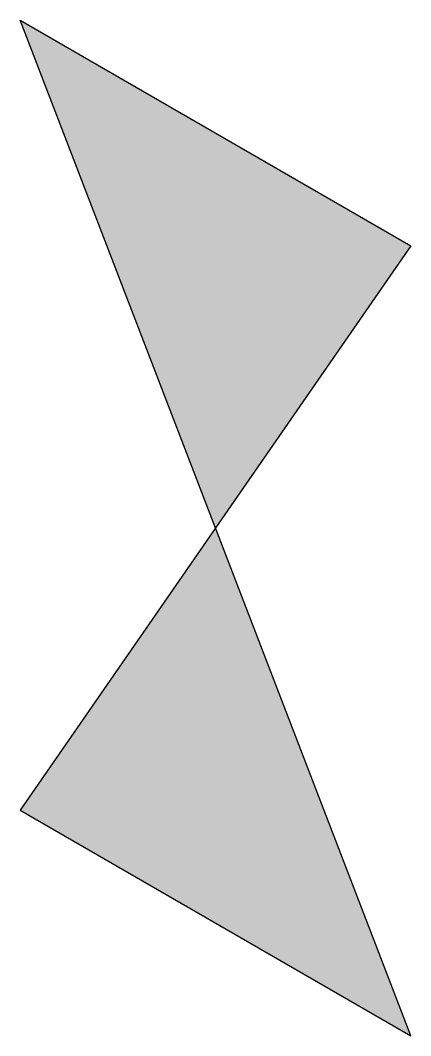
# Model space of a CAD drawing. Header units: millimetres. Extents: x -10043.742 to -10043.612, y -28.207 to -27.869.
import ezdxf

# ---------------------------------------------------------------- set-up
doc = ezdxf.new("R2010")
doc.units = ezdxf.units.MM
doc.layers.add('Tub_iso_bloqueios', color=2, linetype='Continuous')

msp = doc.modelspace()

# ---------------------------------------------------------------- hatches: boundary and pattern name
at = {"layer": 'Tub_iso_bloqueios'}
for points in [[(-10043.74221, -27.86903), (-10043.67726, -28.03778), (-10043.61231, -27.94403)], [(-10043.67726, -28.03778), (-10043.74221, -28.13153), (-10043.61231, -28.20653)]]:
    msp.add_hatch(color=1, dxfattribs=at).paths.add_polyline_path(points)

# ---------------------------------------------------------------- linework, layer by layer
at = {"layer": 'Tub_iso_bloqueios', "color": 2}
for p, q in [((-10043.61231, -28.20653), (-10043.74221, -27.86903)), ((-10043.74221, -27.86903), (-10043.61231, -27.94403)), ((-10043.61231, -27.94403), (-10043.74221, -28.13153)), ((-10043.74221, -28.13153), (-10043.61231, -28.20653))]:
    msp.add_line(p, q, dxfattribs=at)

doc.saveas('drawing.dxf')
